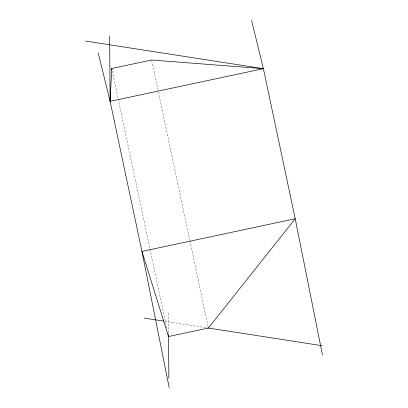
<?xml version="1.0" encoding="UTF-8"?>
<svg xmlns="http://www.w3.org/2000/svg" width="408" height="408" viewBox="0 0 408 408"><rect width="100%" height="100%" fill="white"/><g stroke="black" fill="none" stroke-linecap="round" stroke-linejoin="round"><path stroke-width="0.31" stroke-dasharray="2.04 1.53" d="M165.021 321.315L205.872 327.66M151.705 60.639L189.766 240.164M189.899 240.786L208.136 326.808M112.251 70.997L149.915 248.656M150.047 249.278L166.964 329.067M168.376 312.962L168.524 333.285"/><path stroke-width="0.61" d="M169.172 387.6L141.933 251.415L110.119 101.337L111.721 68.508L151.572 60.012L263.395 68.672L295.214 218.749L322.453 354.935M98.246 53.066L110.119 101.337L263.395 68.672L251.527 20.4M168.55 336.544L208.396 328.052L295.214 218.749L141.933 251.415L168.55 336.544L168.019 334.05M85.547 41.05L263.395 68.672M144.284 318.097L163.766 321.121M207.754 327.955L322.131 345.719M111.721 68.508L111.986 69.753M168.545 335.825L168.851 378.379M109.645 35.919L110.119 101.337"/></g></svg>
